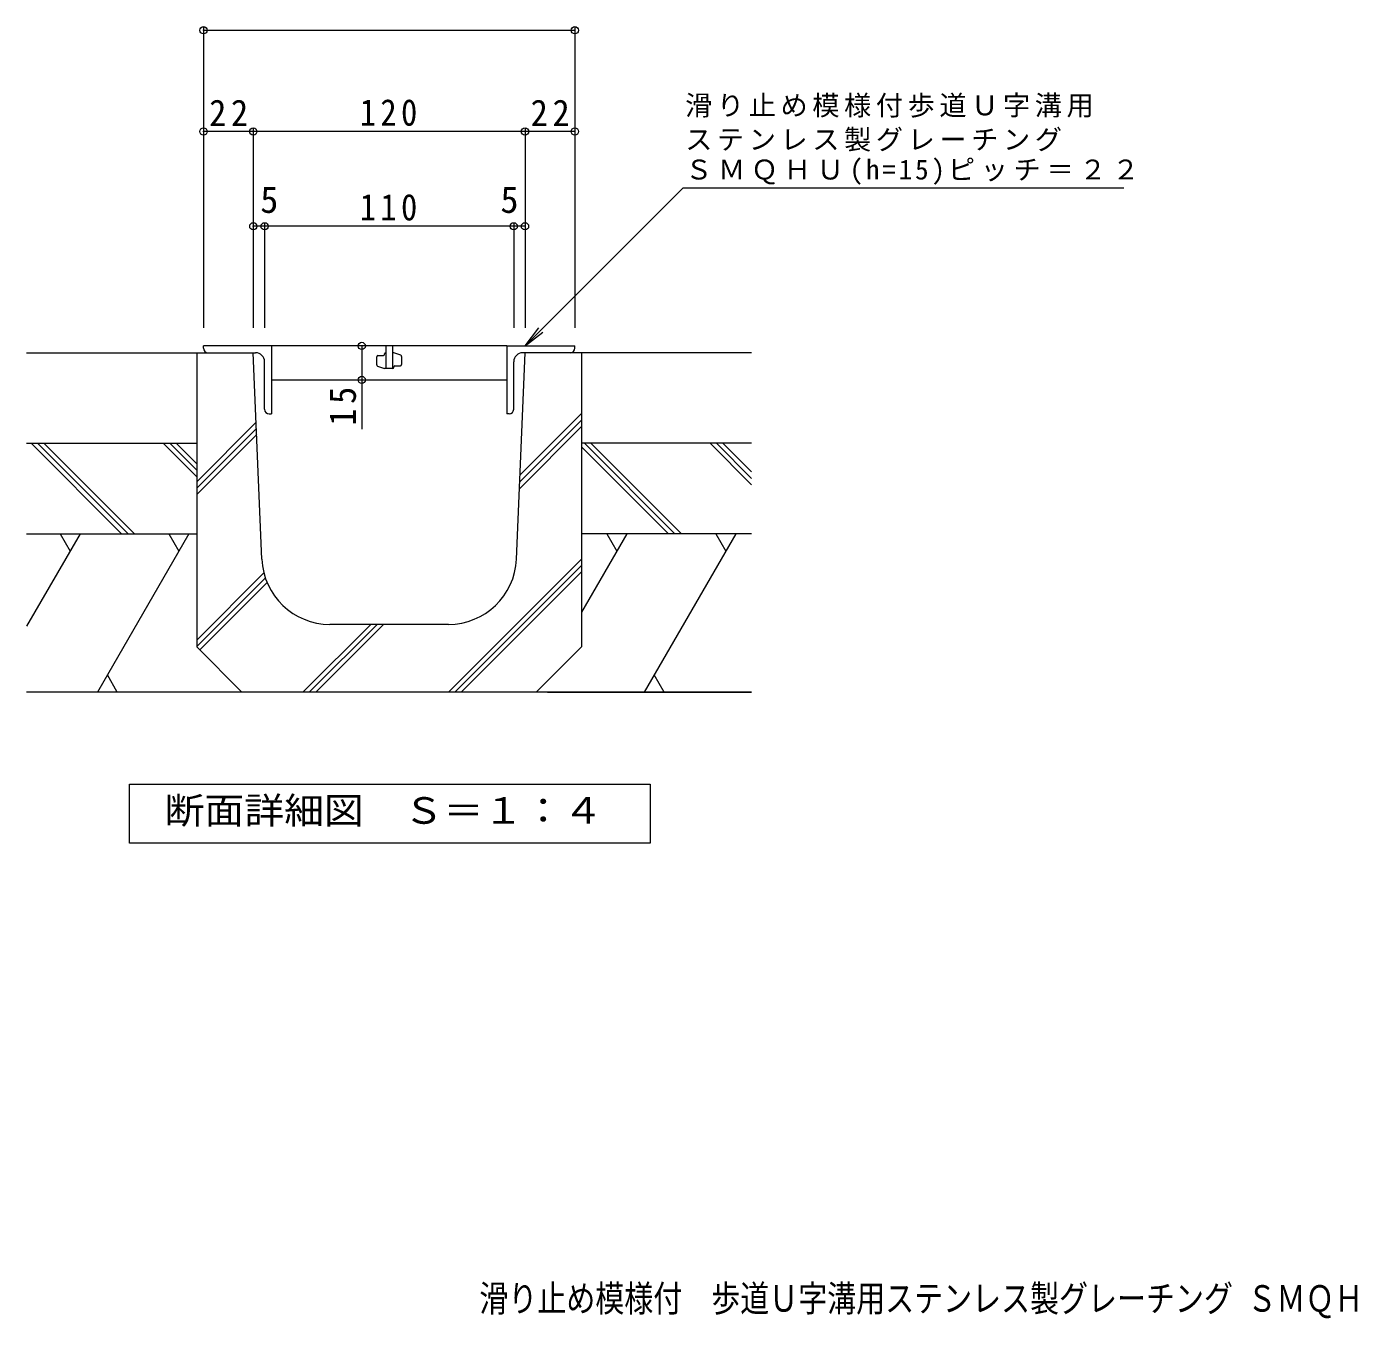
# Model space of a CAD drawing. Units: millimetres on the paper, enlarged 10 times, with parts at other scales. Extents: x -1679 to 1794, y -1355 to 958.
# Drawn here: x -1414 to 57, y -1355 to 71 of the extents above; entities that cross this region are included whole.
import ezdxf
from ezdxf.enums import TextEntityAlignment as Align

# ---------------------------------------------------------------- set-up
doc = ezdxf.new("R2010")
doc.units = ezdxf.units.MM
doc.header["$LTSCALE"] = 10
doc.header["$PDMODE"] = 32
doc.header["$PDSIZE"] = 8
doc.layers.add('A-0', color=6, linetype='Continuous', lineweight=9)
doc.layers.add('F-5', color=2, linetype='Continuous')
doc.styles.add('ＭＳ ゴシック', font='')
doc.styles.get('ＭＳ ゴシック').set_extended_font_data('MS Gothic')

msp = doc.modelspace()

# ---------------------------------------------------------------- linework, layer by layer
at = {"layer": 'A-0', "color": 7}
for p, q in [((-1219.02, 70.3), (-1219.02, -261.37)), ((-1219.02, 67.3), (-809.02, 67.3)), ((-809.02, 70.3), (-809.02, -261.37)), ((-1164.02, -41.52), (-1164.02, -261.37)), ((-864.02, -41.52), (-864.02, -261.37)), ((-1164.02, -44.52), (-1219.02, -44.52)), ((-864.02, -44.52), (-1164.02, -44.52)), ((-809.02, -44.52), (-864.02, -44.52)), ((-864.02, -281.37), (-689.55, -106.91)), ((-689.55, -106.91), (-202.67, -106.91)), ((-1151.52, -146.21), (-1151.52, -261.37)), ((-876.52, -146.21), (-876.52, -261.37)), ((-1151.52, -149.21), (-1164.02, -149.21)), ((-876.52, -149.21), (-1151.52, -149.21)), ((-864.02, -149.21), (-876.52, -149.21)), ((-864.02, -281.37), (-848.8, -261.54)), ((-864.02, -281.37), (-844.19, -266.16)), ((-1161.7, -281.37), (-1190.72, -281.37)), ((-1044.29, -281.37), (-1044.29, -318.87)), ((-1044.29, -318.87), (-1044.29, -373.38))]:
    msp.add_line(p, q, dxfattribs=at)
at = {"layer": 'A-0', "lineweight": 5}
for p, q in [((-1414.31, -288.87), (-1164.02, -288.87)), ((-1226.52, -288.87), (-1226.52, -613.87)), ((-1154.52, -517), (-1164.02, -288.87)), ((-873.53, -517), (-864.02, -288.87)), ((-801.52, -288.87), (-864.02, -288.87)), ((-613.74, -288.87), (-864.02, -288.87)), ((-801.52, -288.87), (-801.52, -613.87)), ((-1226.52, -431.37), (-1160.82, -365.67)), ((-869.97, -431.65), (-801.52, -363.2)), ((-869.66, -424.27), (-801.52, -356.13)), ((-1226.52, -438.44), (-1160.54, -372.46)), ((-1226.52, -445.52), (-1160.26, -379.25)), ((-870.28, -439.02), (-801.52, -370.27)), ((-1414.31, -388.87), (-1226.52, -388.87)), ((-1309.41, -488.87), (-1409.41, -388.87)), ((-1302.34, -488.87), (-1402.34, -388.87)), ((-1295.27, -488.87), (-1395.27, -388.87)), ((-1226.52, -425.81), (-1263.46, -388.87)), ((-1226.52, -418.74), (-1256.39, -388.87)), ((-1226.52, -411.67), (-1249.32, -388.87)), ((-613.74, -388.87), (-801.52, -388.87)), ((-705.5, -488.87), (-801.52, -392.85)), ((-698.43, -488.87), (-798.43, -388.87)), ((-691.36, -488.87), (-791.36, -388.87)), ((-613.74, -434.69), (-659.55, -388.87)), ((-613.74, -427.62), (-652.48, -388.87)), ((-613.74, -420.55), (-645.41, -388.87)), ((-1414.31, -488.87), (-1226.52, -488.87)), ((-1355.4, -488.87), (-1414.31, -590.91)), ((-1377.47, -488.87), (-1366.43, -507.99)), ((-1235.21, -488.87), (-1336.25, -663.87)), ((-1257.28, -488.87), (-1246.24, -507.99)), ((-751.49, -488.87), (-801.52, -575.53)), ((-613.74, -488.87), (-801.52, -488.87)), ((-773.56, -488.87), (-762.52, -507.99)), ((-631.3, -488.87), (-732.34, -663.87)), ((-653.37, -488.87), (-642.34, -507.99)), ((-948.54, -663.87), (-801.52, -516.86)), ((-941.46, -663.87), (-801.52, -523.93)), ((-1226.52, -606.25), (-1152.34, -532.07)), ((-1226.52, -613.32), (-1150.75, -537.55)), ((-1223.26, -617.13), (-1148.82, -542.69)), ((-934.39, -663.87), (-801.52, -531)), ((-1109.27, -663.87), (-1034.27, -588.87)), ((-1102.2, -663.87), (-1027.2, -588.87)), ((-1095.13, -663.87), (-1020.13, -588.87)), ((-948.46, -588.87), (-1079.58, -588.87)), ((-1176.52, -663.87), (-1226.52, -613.87)), ((-851.52, -663.87), (-801.52, -613.87)), ((-1314.18, -663.87), (-1325.21, -644.76)), ((-710.27, -663.87), (-721.3, -644.76)), ((-613.74, -663.87), (-1414.31, -663.87)), ((-839.02, -663.87), (-613.74, -663.87))]:
    msp.add_line(p, q, dxfattribs=at)
at = {"layer": 'A-0', "color": 3}
for p, q in [((-1144.02, -281.37), (-1219.02, -281.37)), ((-1219.02, -283.87), (-1219.02, -281.37)), ((-1214.02, -288.87), (-1161.52, -288.87)), ((-884.02, -281.37), (-1159.02, -281.37)), ((-1144.02, -281.37), (-1144.02, -356.37)), ((-1027.77, -302.37), (-1027.77, -293.25)), ((-1026.52, -292), (-1020.27, -292)), ((-1019.02, -290.75), (-1019.02, -290.12)), ((-1017.77, -281.37), (-1017.77, -306.37)), ((-1010.27, -281.37), (-1017.77, -281.37)), ((-1010.27, -281.37), (-1010.27, -306.37)), ((-1009.02, -288.87), (-1010.27, -288.87)), ((-1001.1, -291.7), (-1009.02, -288.87)), ((-1000.27, -292.88), (-1000.27, -302)), ((-884.02, -281.37), (-884.02, -356.37)), ((-884.02, -281.37), (-809.02, -281.37)), ((-814.02, -288.87), (-866.52, -288.87)), ((-809.02, -283.87), (-809.02, -281.37)), ((-1151.52, -351.37), (-1151.52, -298.87)), ((-1026.94, -303.55), (-1019.02, -306.37)), ((-1010.27, -306.37), (-1019.02, -306.37)), ((-1009.02, -305.12), (-1009.02, -304.5)), ((-1007.77, -303.25), (-1001.52, -303.25)), ((-876.52, -351.37), (-876.52, -298.87)), ((-1144.02, -318.87), (-884.02, -318.87)), ((-1146.52, -356.37), (-1144.02, -356.37)), ((-881.52, -356.37), (-884.02, -356.37))]:
    msp.add_line(p, q, dxfattribs=at)
at = {"layer": 'A-0', "color": 7}
msp.add_lwpolyline([(-1300.77, -830.41), (-1300.77, -765.41), (-725.77, -765.41), (-725.77, -830.41)], close=True, dxfattribs=at)
at = {"layer": 'A-0', "color": 3}
for centre, radius, start, end in [((-1214.02, -283.87), 5, 180, 270), ((-1161.52, -298.87), 10, 0, 90), ((-1026.52, -293.25), 1.25, 90, 180), ((-1020.27, -290.75), 1.25, 270, 0), ((-1017.77, -290.12), 1.25, 90, 180), ((-1001.52, -292.88), 1.25, 0, 70.34616), ((-866.52, -298.87), 10, 90, 180), ((-814.02, -283.87), 5, 270, 0), ((-1026.52, -302.37), 1.25, 180, 250.34616), ((-1010.27, -305.12), 1.25, 270, 0), ((-1007.77, -304.5), 1.25, 90, 180), ((-1001.52, -302), 1.25, 270, 0), ((-1146.52, -351.37), 5, 180, 270), ((-881.52, -351.37), 5, 270, 0)]:
    msp.add_arc(centre, radius, start, end, dxfattribs=at)
at = {"layer": 'A-0', "lineweight": 5}
for centre, start, end in [((-1079.58, -513.87), 182.38606, 270), ((-948.46, -513.87), 270, 357.61394)]:
    msp.add_arc(centre, 75, start, end, dxfattribs=at)
at = {"layer": 'A-0', "color": 7}
for p in [(-1219.02, 67.3), (-809.02, 67.3), (-1219.02, -44.52), (-1164.02, -44.52), (-864.02, -44.52), (-809.02, -44.52), (-1164.02, -149.21), (-1151.52, -149.21), (-876.52, -149.21), (-864.02, -149.21), (-1044.29, -281.37), (-1044.29, -318.87)]:
    msp.add_point(p, dxfattribs=at)

# ---------------------------------------------------------------- texts
at = {"layer": 'A-0', "color": 2, "style": 'ＭＳ ゴシック'}
for p in [(-1156.36, -143.21), (-891.15, -143.21)]:
    msp.add_text('5', height=29.33, dxfattribs=at).set_placement(p, align=Align.BOTTOM_LEFT)
at = {"layer": 'A-0', "color": 2, "style": 'ＭＳ ゴシック', "width": 1.1}
msp.add_text('断面詳細図\u3000Ｓ＝１：４', height=29.33, dxfattribs=at).set_placement((-1262.01, -817.91), align=Align.BOTTOM_LEFT)
at = {"layer": 'A-0', "color": 2, "char_height": 29.33, "attachment_point": 7, "style": 'ＭＳ ゴシック'}
for s, insert in [('\\T1.27;\\W0.95;22', (-1212.77, -38.52)), ('\\T1.27;\\W0.9;120', (-1046.52, -38.52)), ('\\T1.27;\\W0.95;22', (-857.77, -38.52)), ('\\T1.27;\\W0.9;110', (-1046.52, -143.21))]:
    msp.add_mtext(s, dxfattribs=dict(at, insert=insert))
at = {"layer": 'A-0', "color": 7, "char_height": 21.99, "attachment_point": 7, "style": 'ＭＳ ゴシック'}
for s, insert in [('\\T1.17;滑り止め模様付歩道Ｕ字溝用', (-687.15, -29.28)), ('\\T1.17;ステンレス製グレーチング', (-687.15, -66.75)), ('\\T1.21;ＳＭＱＨＵ(h=15)ピッチ＝２２', (-687.15, -103.39))]:
    msp.add_mtext(s, dxfattribs=dict(at, insert=insert))
at = {"layer": 'A-0', "color": 2, "insert": (-1050.29, -369.48), "char_height": 29.33, "attachment_point": 7, "rotation": 90, "style": 'ＭＳ ゴシック'}
msp.add_mtext('\\T1.27;\\W0.95;15', dxfattribs=at)
at = {"layer": 'F-5', "style": 'ＭＳ ゴシック', "width": 0.8}
msp.add_text('滑り止め模様付\u3000歩道Ｕ字溝用ステンレス製グレーチング ＳＭＱＨＵ\u3000１２１５\u3000Ｐ＝２２', height=29.33, dxfattribs=at).set_placement((-914.42, -1356.84), align=Align.BOTTOM_LEFT)

doc.saveas('drawing.dxf')
